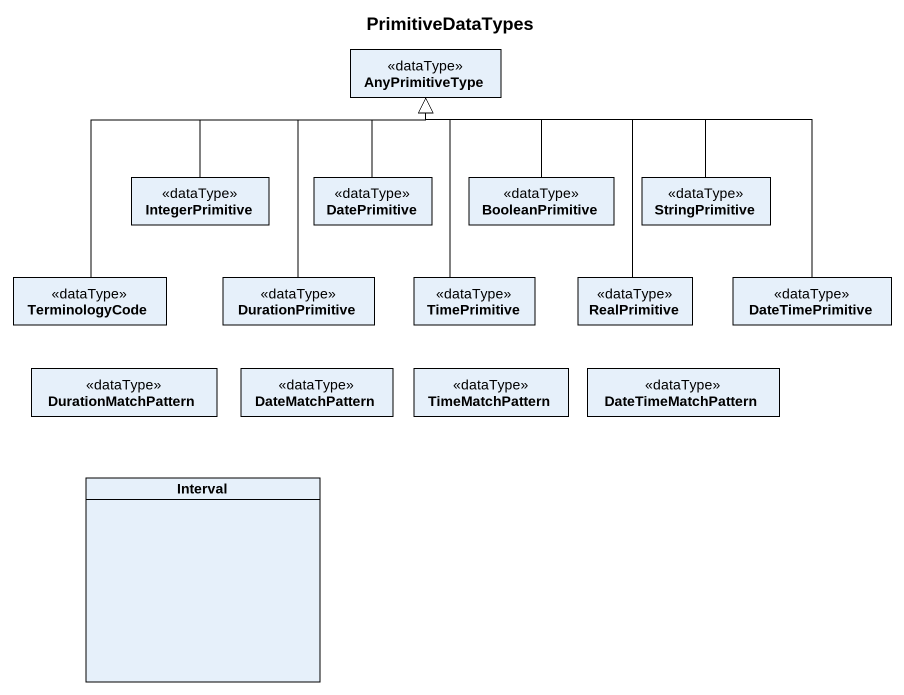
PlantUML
@startuml
title PrimitiveDataTypes
hide circle
hide empty members
class AnyPrimitiveType <<dataType>>
class IntegerPrimitive <<dataType>>
class DatePrimitive <<dataType>>
class BooleanPrimitive <<dataType>>
class StringPrimitive <<dataType>>
class TerminologyCode <<dataType>>
class DurationPrimitive <<dataType>>
class TimePrimitive <<dataType>>
class RealPrimitive <<dataType>>
class DateTimePrimitive <<dataType>>
class DurationMatchPattern <<dataType>>
class DateMatchPattern <<dataType>>
class TimeMatchPattern <<dataType>>
class DateTimeMatchPattern <<dataType>>
class Interval
IntegerPrimitive -right-|> AnyPrimitiveType
DatePrimitive -up-|> AnyPrimitiveType
BooleanPrimitive -up-|> AnyPrimitiveType
StringPrimitive -left-|> AnyPrimitiveType
TerminologyCode -up-|> AnyPrimitiveType
DurationPrimitive -up-|> AnyPrimitiveType
TimePrimitive -up-|> AnyPrimitiveType
RealPrimitive -up-|> AnyPrimitiveType
DateTimePrimitive -left-|> AnyPrimitiveType
@enduml
